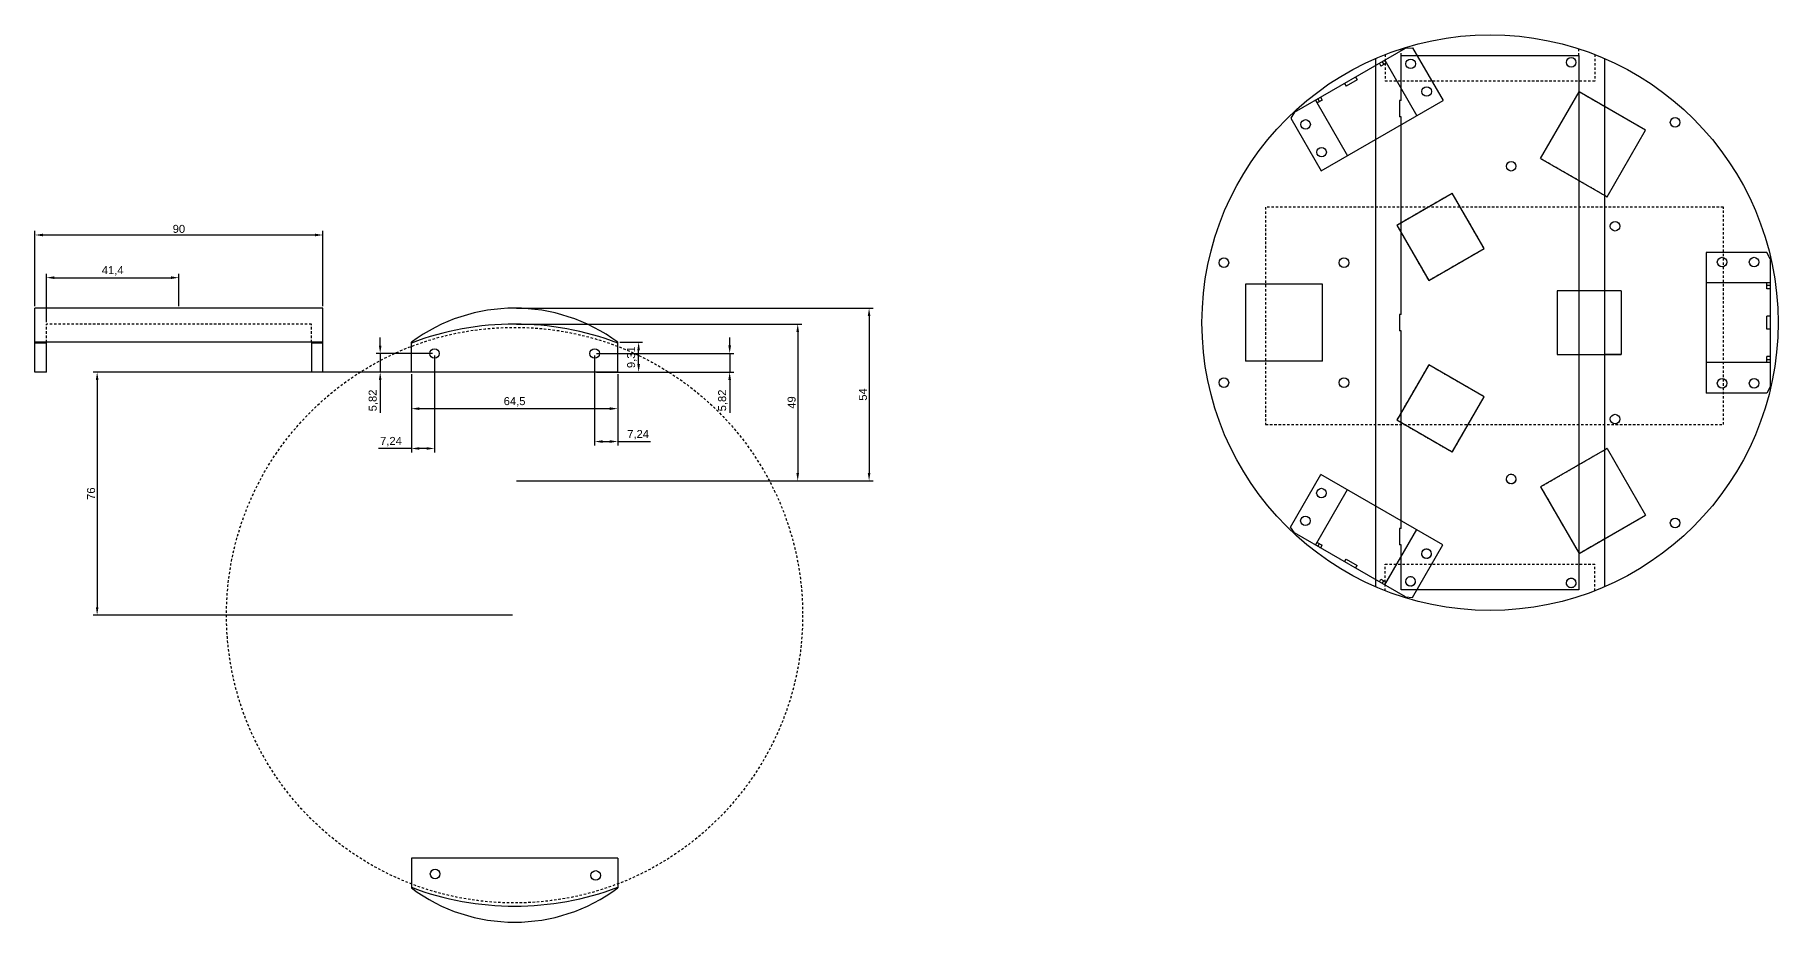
# Model space of a CAD drawing. Header units: millimetres. Extents: x 1786 to 3204, y 1791 to 2744.
# Drawn here: x 2478 to 3023, y 2466 to 2744 of the extents above; entities that cross this region are included whole.
import ezdxf

# ---------------------------------------------------------------- set-up
doc = ezdxf.new("R2010")
doc.units = ezdxf.units.MM
doc.linetypes.add('JIS_02_0.7', pattern=[1.35, 0.75, -0.6])
doc.layers.add('corte', color=140, linetype='JIS_02_0.7')
doc.layers.add('novo nivel', color=240, linetype='Continuous')
doc.styles.get("Standard").update_dxf_attribs({"font": 'arial.ttf'})
doc.dimstyles.new('ISO-25', dxfattribs={"dimtxt": 2.5, "dimasz": 2.5, "dimexe": 1.25, "dimexo": 0.625, "dimtad": 1, "dimtxsty": 'Standard', "dimcen": 2.5, "dimadec": 0, "dimazin": 0, "dimtfac": 1, "dimtmove": 0, "dimatfit": 3, "dimfxl": 1, "dimarcsym": 0})

# ---------------------------------------------------------------- blocks, each defined once
blk = doc.blocks.new('*D94')
at = {"color": 0, "lineweight": -2, "transparency": 16777216}
for p, q in [((2595.9, 2637.74), (2595.9, 2625.69)), ((2660.4, 2637.74), (2660.4, 2625.69)), ((2598.4, 2626.94), (2657.9, 2626.94))]:
    blk.add_line(p, q, dxfattribs=at)
at = {"color": 0, "transparency": 16777216}
for points in [[(2598.4, 2627.35), (2598.4, 2626.52), (2595.9, 2626.94)], [(2657.9, 2627.35), (2657.9, 2626.52), (2660.4, 2626.94)]]:
    blk.add_solid(points, dxfattribs=at)
at = {"layer": 'Defpoints', "color": 0, "transparency": 16777216}
for p in [(2595.9, 2638.36), (2660.4, 2638.36), (2660.4, 2626.94)]:
    blk.add_point(p, dxfattribs=at)
at = {"color": 0, "transparency": 16777216, "insert": (2628.15, 2629.06), "char_height": 2.5, "attachment_point": 5}
blk.add_mtext('64,5', dxfattribs=at)
blk = doc.blocks.new('*D95')
at = {"color": 0, "lineweight": -2, "transparency": 16777216}
for p, q in [((2661.02, 2647.68), (2668.16, 2647.68)), ((2666.91, 2640.86), (2666.91, 2645.18)), ((2661.02, 2638.36), (2668.16, 2638.36))]:
    blk.add_line(p, q, dxfattribs=at)
at = {"color": 0, "transparency": 16777216}
for points in [[(2666.49, 2645.18), (2667.32, 2645.18), (2666.91, 2647.68)], [(2666.49, 2640.86), (2667.32, 2640.86), (2666.91, 2638.36)]]:
    blk.add_solid(points, dxfattribs=at)
at = {"layer": 'Defpoints', "color": 0, "transparency": 16777216}
for p in [(2660.4, 2647.68), (2666.91, 2647.68), (2660.4, 2638.36)]:
    blk.add_point(p, dxfattribs=at)
at = {"color": 0, "transparency": 16777216, "insert": (2664.78, 2643.02), "char_height": 2.5, "attachment_point": 5, "rotation": 90}
blk.add_mtext('9,31', dxfattribs=at)
blk = doc.blocks.new('*D98')
at = {"color": 0, "lineweight": -2, "transparency": 16777216}
for p, q in [((2628.77, 2658.36), (2740.15, 2658.36)), ((2738.9, 2655.86), (2738.9, 2606.86)), ((2628.77, 2604.36), (2740.15, 2604.36))]:
    blk.add_line(p, q, dxfattribs=at)
at = {"color": 0, "transparency": 16777216}
for points in [[(2738.48, 2655.86), (2739.32, 2655.86), (2738.9, 2658.36)], [(2738.48, 2606.86), (2739.32, 2606.86), (2738.9, 2604.36)]]:
    blk.add_solid(points, dxfattribs=at)
at = {"layer": 'Defpoints', "color": 0, "transparency": 16777216}
for p in [(2628.15, 2658.36), (2628.15, 2604.36), (2738.9, 2604.36)]:
    blk.add_point(p, dxfattribs=at)
at = {"color": 0, "transparency": 16777216, "insert": (2737, 2631.36), "char_height": 2.5, "attachment_point": 5, "rotation": 90}
blk.add_mtext('54', dxfattribs=at)
blk = doc.blocks.new('*D99')
at = {"color": 0, "lineweight": -2, "transparency": 16777216}
for p, q in [((2628.77, 2653.36), (2717.86, 2653.36)), ((2716.61, 2650.86), (2716.61, 2606.86)), ((2628.77, 2604.36), (2717.86, 2604.36))]:
    blk.add_line(p, q, dxfattribs=at)
at = {"color": 0, "transparency": 16777216}
for points in [[(2716.19, 2650.86), (2717.03, 2650.86), (2716.61, 2653.36)], [(2716.19, 2606.86), (2717.03, 2606.86), (2716.61, 2604.36)]]:
    blk.add_solid(points, dxfattribs=at)
at = {"layer": 'Defpoints', "color": 0, "transparency": 16777216}
for p in [(2628.15, 2653.36), (2628.15, 2604.36), (2716.61, 2604.36)]:
    blk.add_point(p, dxfattribs=at)
at = {"color": 0, "transparency": 16777216, "insert": (2714.71, 2628.86), "char_height": 2.5, "attachment_point": 5, "rotation": 90}
blk.add_mtext('49', dxfattribs=at)
blk = doc.blocks.new('*D100')
at = {"color": 0, "lineweight": -2, "transparency": 16777216}
for p, q in [((2478.28, 2658.99), (2478.28, 2682.49)), ((2480.78, 2681.24), (2565.78, 2681.24)), ((2568.28, 2658.99), (2568.28, 2682.49))]:
    blk.add_line(p, q, dxfattribs=at)
at = {"color": 0, "transparency": 16777216}
for points in [[(2480.78, 2681.65), (2480.78, 2680.82), (2478.28, 2681.24)], [(2565.78, 2681.65), (2565.78, 2680.82), (2568.28, 2681.24)]]:
    blk.add_solid(points, dxfattribs=at)
at = {"layer": 'Defpoints', "color": 0, "transparency": 16777216}
for p in [(2568.28, 2681.24), (2478.28, 2658.36), (2568.28, 2658.36)]:
    blk.add_point(p, dxfattribs=at)
at = {"color": 0, "transparency": 16777216, "insert": (2523.28, 2683.14), "char_height": 2.5, "attachment_point": 5}
blk.add_mtext('90', dxfattribs=at)
blk = doc.blocks.new('*D101')
at = {"color": 0, "lineweight": -2, "transparency": 16777216}
for p, q in [((2627.52, 2638.36), (2496.49, 2638.36)), ((2497.74, 2635.86), (2497.74, 2564.86)), ((2627.52, 2562.36), (2496.49, 2562.36))]:
    blk.add_line(p, q, dxfattribs=at)
at = {"color": 0, "transparency": 16777216}
for points in [[(2497.33, 2635.86), (2498.16, 2635.86), (2497.74, 2638.36)], [(2497.33, 2564.86), (2498.16, 2564.86), (2497.74, 2562.36)]]:
    blk.add_solid(points, dxfattribs=at)
at = {"layer": 'Defpoints', "color": 0, "transparency": 16777216}
for p in [(2628.15, 2638.36), (2497.74, 2562.36), (2628.15, 2562.36)]:
    blk.add_point(p, dxfattribs=at)
at = {"color": 0, "transparency": 16777216, "insert": (2495.84, 2600.36), "char_height": 2.5, "attachment_point": 5, "rotation": 90}
blk.add_mtext('76', dxfattribs=at)
blk = doc.blocks.new('*D103')
at = {"color": 0, "lineweight": -2, "transparency": 16777216}
for p, q in [((2481.88, 2653.99), (2481.88, 2669.14)), ((2523.28, 2658.99), (2523.28, 2669.14)), ((2484.38, 2667.89), (2520.78, 2667.89))]:
    blk.add_line(p, q, dxfattribs=at)
at = {"color": 0, "transparency": 16777216}
for points in [[(2484.38, 2668.31), (2484.38, 2667.48), (2481.88, 2667.89)], [(2520.78, 2668.31), (2520.78, 2667.48), (2523.28, 2667.89)]]:
    blk.add_solid(points, dxfattribs=at)
at = {"layer": 'Defpoints', "color": 0, "transparency": 16777216}
for p in [(2523.28, 2667.89), (2523.28, 2658.36), (2481.88, 2653.36)]:
    blk.add_point(p, dxfattribs=at)
at = {"color": 0, "transparency": 16777216, "insert": (2502.58, 2670.02), "char_height": 2.5, "attachment_point": 5}
blk.add_mtext('41,4', dxfattribs=at)
blk = doc.blocks.new('*D108')
at = {"color": 0, "lineweight": -2, "transparency": 16777216}
for p, q in [((2586.17, 2646.68), (2586.17, 2649.18)), ((2602.51, 2644.18), (2584.92, 2644.18)), ((2586.17, 2644.18), (2586.17, 2638.36)), ((2595.27, 2638.36), (2584.92, 2638.36)), ((2586.17, 2635.86), (2586.17, 2625.64))]:
    blk.add_line(p, q, dxfattribs=at)
at = {"color": 0, "transparency": 16777216}
for points in [[(2585.75, 2646.68), (2586.58, 2646.68), (2586.17, 2644.18)], [(2585.75, 2635.86), (2586.58, 2635.86), (2586.17, 2638.36)]]:
    blk.add_solid(points, dxfattribs=at)
at = {"layer": 'Defpoints', "color": 0, "transparency": 16777216}
for p in [(2603.14, 2644.18), (2586.17, 2638.36), (2595.9, 2638.36)]:
    blk.add_point(p, dxfattribs=at)
at = {"color": 0, "transparency": 16777216, "insert": (2584.04, 2629.5), "char_height": 2.5, "attachment_point": 5, "rotation": 90}
blk.add_mtext('5,82', dxfattribs=at)
blk = doc.blocks.new('*D109')
at = {"color": 0, "lineweight": -2, "transparency": 16777216}
for p, q in [((2603.14, 2643.56), (2603.14, 2613.23)), ((2595.9, 2637.74), (2595.9, 2613.23)), ((2595.9, 2614.48), (2585.68, 2614.48)), ((2600.64, 2614.48), (2598.4, 2614.48))]:
    blk.add_line(p, q, dxfattribs=at)
at = {"color": 0, "transparency": 16777216}
for points in [[(2598.4, 2614.9), (2598.4, 2614.07), (2595.9, 2614.48)], [(2600.64, 2614.9), (2600.64, 2614.07), (2603.14, 2614.48)]]:
    blk.add_solid(points, dxfattribs=at)
at = {"layer": 'Defpoints', "color": 0, "transparency": 16777216}
for p in [(2603.14, 2644.18), (2595.9, 2638.36), (2595.9, 2614.48)]:
    blk.add_point(p, dxfattribs=at)
at = {"color": 0, "transparency": 16777216, "insert": (2589.54, 2616.61), "char_height": 2.5, "attachment_point": 5}
blk.add_mtext('7,24', dxfattribs=at)
blk = doc.blocks.new('*D110')
at = {"color": 0, "lineweight": -2, "transparency": 16777216}
for p, q in [((2695.35, 2646.69), (2695.35, 2649.19)), ((2653.78, 2644.19), (2696.6, 2644.19)), ((2695.35, 2644.19), (2695.35, 2638.36)), ((2653.78, 2638.36), (2696.6, 2638.36)), ((2695.35, 2635.86), (2695.35, 2625.64))]:
    blk.add_line(p, q, dxfattribs=at)
at = {"color": 0, "transparency": 16777216}
for points in [[(2694.93, 2646.69), (2695.77, 2646.69), (2695.35, 2644.19)], [(2694.93, 2635.86), (2695.77, 2635.86), (2695.35, 2638.36)]]:
    blk.add_solid(points, dxfattribs=at)
at = {"layer": 'Defpoints', "color": 0, "transparency": 16777216}
for p in [(2653.16, 2644.19), (2653.16, 2638.36), (2695.35, 2638.36)]:
    blk.add_point(p, dxfattribs=at)
at = {"color": 0, "transparency": 16777216, "insert": (2693.22, 2629.5), "char_height": 2.5, "attachment_point": 5, "rotation": 90}
blk.add_mtext('5,82', dxfattribs=at)
blk = doc.blocks.new('*D111')
at = {"color": 0, "lineweight": -2, "transparency": 16777216}
for p, q in [((2653.16, 2643.56), (2653.16, 2615.4)), ((2660.4, 2637.74), (2660.4, 2615.4)), ((2655.66, 2616.65), (2657.9, 2616.65)), ((2660.4, 2616.65), (2670.61, 2616.65))]:
    blk.add_line(p, q, dxfattribs=at)
at = {"color": 0, "transparency": 16777216}
for points in [[(2655.66, 2617.07), (2655.66, 2616.24), (2653.16, 2616.65)], [(2657.9, 2617.07), (2657.9, 2616.24), (2660.4, 2616.65)]]:
    blk.add_solid(points, dxfattribs=at)
at = {"layer": 'Defpoints', "color": 0, "transparency": 16777216}
for p in [(2653.16, 2644.19), (2660.4, 2638.36), (2660.4, 2616.65)]:
    blk.add_point(p, dxfattribs=at)
at = {"color": 0, "transparency": 16777216, "insert": (2666.75, 2618.78), "char_height": 2.5, "attachment_point": 5}
blk.add_mtext('7,24', dxfattribs=at)

msp = doc.modelspace()

# ---------------------------------------------------------------- linework, layer by layer
for p, q in [((2897.155, 2736.422), (2897.155, 2571.232)), ((2905.155, 2737.327), (2960.655, 2737.327)), ((2905.155, 2723.327), (2905.155, 2737.327)), ((2960.655, 2737.327), (2960.655, 2570.327)), ((2968.655, 2736.422), (2968.655, 2571.232)), ((2905.155, 2723.327), (2904.655, 2723.327)), ((2904.655, 2723.327), (2904.655, 2718.227)), ((2948.712, 2705.206), (2960.712, 2725.991)), ((2905.155, 2718.227), (2904.655, 2718.227)), ((2905.155, 2656.377), (2905.155, 2718.227)), ((2981.497, 2713.991), (2968.655, 2721.405)), ((2969.497, 2693.206), (2981.497, 2713.991)), ((2968.655, 2693.692), (2969.497, 2693.206)), ((2880.506, 2665.827), (2856.506, 2665.827)), ((2856.506, 2665.827), (2856.506, 2641.827)), ((2880.506, 2641.827), (2880.506, 2665.827)), ((2973.905, 2663.827), (2968.655, 2663.827)), ((2973.905, 2663.827), (2973.905, 2643.827)), ((2568.28, 2658.363), (2478.28, 2658.363)), ((2478.28, 2638.363), (2478.28, 2658.363)), ((2568.28, 2638.363), (2568.28, 2658.363)), ((2905.155, 2656.377), (2904.655, 2656.377)), ((2904.655, 2656.377), (2904.655, 2651.277)), ((2568.28, 2647.675), (2478.28, 2647.675)), ((2481.88, 2647.457), (2478.28, 2647.457)), ((2481.88, 2638.363), (2481.88, 2647.675)), ((2564.68, 2647.675), (2564.68, 2638.363)), ((2568.28, 2647.457), (2564.68, 2647.457)), ((2595.898, 2638.363), (2595.898, 2647.675)), ((2660.398, 2638.363), (2660.398, 2647.675)), ((2905.155, 2651.277), (2904.655, 2651.277)), ((2905.155, 2589.427), (2905.155, 2651.277)), ((2880.506, 2641.827), (2856.506, 2641.827)), ((2973.905, 2643.827), (2968.655, 2643.827)), ((2481.88, 2638.363), (2478.28, 2638.363)), ((2568.28, 2638.363), (2564.68, 2638.363)), ((2660.398, 2638.363), (2595.898, 2638.363)), ((2969.497, 2614.449), (2968.655, 2613.962)), ((2969.497, 2614.449), (2981.497, 2593.664)), ((2968.655, 2586.25), (2981.497, 2593.664)), ((2905.155, 2589.427), (2904.655, 2589.427)), ((2904.655, 2589.427), (2904.655, 2584.327)), ((2905.155, 2584.327), (2904.655, 2584.327)), ((2905.155, 2570.327), (2905.155, 2584.327)), ((2960.655, 2570.327), (2905.155, 2570.327)), ((2595.898, 2486.363), (2595.898, 2477.051)), ((2660.398, 2486.363), (2595.898, 2486.363)), ((2660.398, 2486.363), (2660.398, 2477.051))]:
    msp.add_line(p, q)
for centre, radius in [((2932.905, 2653.827), 90), ((2908.085, 2734.761), 1.5), ((2958.242, 2735.212), 1.5), ((2913.085, 2726.1), 1.5), ((2990.717, 2716.462), 1.5), ((2875.259, 2715.808), 1.5), ((2880.259, 2707.148), 1.5), ((2939.492, 2702.736), 1.5), ((2971.967, 2683.986), 1.5), ((2971.967, 2683.986), 1.5), ((3005.405, 2672.76), 1.5), ((3015.405, 2672.76), 1.5), ((2849.756, 2672.577), 1.5), ((2887.256, 2672.577), 1.5), ((2887.256, 2672.577), 1.5), ((2603.136, 2644.184), 1.5), ((2653.158, 2644.186), 1.5), ((2849.756, 2635.077), 1.5), ((2887.256, 2635.077), 1.5), ((3005.405, 2634.855), 1.5), ((3015.405, 2634.855), 1.5), ((2971.967, 2623.669), 1.5), ((2880.224, 2600.527), 1.5), ((2875.224, 2591.866), 1.5), ((2990.717, 2591.193), 1.5), ((2603.328, 2481.43), 1.5), ((2653.485, 2480.979), 1.5)]:
    msp.add_circle(centre, radius)
for centre, radius, start, end in [((2628.148, 2604.363), 54, 53.32879, 126.67121), ((2628.148, 2562.363), 91, 69.24359, 110.75641), ((2628.148, 2562.363), 91, 249.24359, 290.75641), ((2628.148, 2520.363), 54, 233.32879, 306.67121)]:
    msp.add_arc(centre, radius, start, end)
at = {"layer": 'corte'}
for p, q in [((2900.155, 2737.657), (2900.155, 2729.327)), ((2905.155, 2737.327), (2905.155, 2739.442)), ((2960.655, 2737.327), (2960.655, 2739.442)), ((2965.655, 2737.657), (2965.655, 2729.327)), ((2965.655, 2729.327), (2900.155, 2729.327)), ((2968.655, 2721.405), (2960.712, 2725.991)), ((2948.712, 2705.206), (2968.655, 2693.692)), ((2903.745, 2684.334), (2921.065, 2694.334)), ((2931.065, 2677.014), (2921.065, 2694.334)), ((3005.794, 2689.967), (2862.794, 2689.967)), ((2862.794, 2689.967), (2862.794, 2621.967)), ((3005.794, 2621.967), (3005.794, 2689.967)), ((2903.745, 2684.334), (2913.745, 2667.014)), ((2913.745, 2667.014), (2931.065, 2677.014)), ((2953.905, 2663.827), (2953.905, 2643.827)), ((2968.655, 2663.827), (2953.905, 2663.827)), ((2564.68, 2653.363), (2481.88, 2653.363)), ((2481.88, 2647.675), (2481.88, 2653.363)), ((2564.68, 2647.675), (2564.68, 2653.363)), ((2953.905, 2643.827), (2968.655, 2643.827)), ((2913.745, 2640.641), (2903.745, 2623.32)), ((2931.065, 2630.641), (2913.745, 2640.641)), ((2921.065, 2613.32), (2931.065, 2630.641)), ((2862.794, 2621.967), (3005.794, 2621.967)), ((2921.065, 2613.32), (2903.745, 2623.32)), ((2968.655, 2613.962), (2948.712, 2602.449)), ((2948.712, 2602.449), (2960.712, 2581.664)), ((2960.712, 2581.664), (2968.655, 2586.25)), ((2900.155, 2578.327), (2965.655, 2578.327)), ((2900.155, 2569.998), (2900.155, 2578.327)), ((2965.655, 2569.998), (2965.655, 2578.327))]:
    msp.add_line(p, q, dxfattribs=at)
for centre, radius in [((2628.148, 2562.363), 90), ((2939.492, 2604.919), 1.5), ((2939.492, 2604.919), 1.5), ((2913.051, 2581.574), 1.5), ((2908.051, 2572.914), 1.5), ((2958.242, 2572.443), 1.5)]:
    msp.add_circle(centre, radius, dxfattribs=at)
at = {"layer": 'novo nivel'}
for p, q in [((2871.852, 2719.615), (2906.493, 2739.615)), ((2906.493, 2739.615), (2908.725, 2739.749)), ((2908.725, 2739.749), (2918.225, 2723.294)), ((2898.327, 2734.9), (2898.827, 2734.034)), ((2900.425, 2734.957), (2898.827, 2734.034)), ((2899.223, 2735.418), (2899.723, 2734.552)), ((2899.925, 2735.823), (2900.425, 2734.957)), ((2899.98, 2735.855), (2909.98, 2718.534)), ((2887.423, 2728.605), (2887.923, 2727.739)), ((2891.387, 2729.739), (2887.923, 2727.739)), ((2890.887, 2730.605), (2891.387, 2729.739)), ((2878.33, 2723.355), (2888.33, 2706.034)), ((2878.385, 2723.387), (2878.885, 2722.521)), ((2880.483, 2723.443), (2878.885, 2722.521)), ((2879.087, 2723.792), (2879.587, 2722.926)), ((2879.983, 2724.309), (2880.483, 2723.443)), ((2880.12, 2701.294), (2918.225, 2723.294)), ((2948.712, 2705.206), (2960.712, 2725.991)), ((2981.497, 2713.991), (2960.712, 2725.991)), ((2871.852, 2719.615), (2870.62, 2717.749)), ((2870.62, 2717.749), (2880.12, 2701.294)), ((2969.497, 2693.206), (2981.497, 2713.991)), ((2948.712, 2705.206), (2969.497, 2693.206)), ((2903.745, 2684.334), (2921.065, 2694.334)), ((2931.065, 2677.014), (2921.065, 2694.334)), ((2903.745, 2684.334), (2913.745, 2667.014)), ((2913.745, 2667.014), (2931.065, 2677.014)), ((3019.405, 2675.807), (3000.405, 2675.807)), ((3000.405, 2675.807), (3000.405, 2631.807)), ((3020.405, 2673.807), (3019.405, 2675.807)), ((3020.405, 2673.807), (3020.405, 2633.807)), ((2880.506, 2665.827), (2856.506, 2665.827)), ((2856.506, 2665.827), (2856.506, 2641.827)), ((2880.506, 2641.827), (2880.506, 2665.827)), ((2953.905, 2663.827), (2953.905, 2643.827)), ((2973.905, 2663.827), (2953.905, 2663.827)), ((2973.905, 2663.827), (2973.905, 2643.827)), ((3020.405, 2666.327), (3000.405, 2666.327)), ((3020.405, 2666.264), (3019.405, 2666.264)), ((3019.405, 2664.418), (3019.405, 2666.264)), ((3020.405, 2665.453), (3019.405, 2665.453)), ((3020.405, 2664.418), (3019.405, 2664.418)), ((3020.405, 2655.827), (3019.405, 2655.827)), ((3019.405, 2651.827), (3019.405, 2655.827)), ((3020.405, 2651.827), (3019.405, 2651.827)), ((2880.506, 2641.827), (2856.506, 2641.827)), ((2953.905, 2643.827), (2973.905, 2643.827)), ((3020.405, 2643.237), (3019.405, 2643.237)), ((3019.405, 2641.391), (3019.405, 2643.237)), ((3020.405, 2642.202), (3019.405, 2642.202)), ((2913.745, 2640.641), (2903.745, 2623.32)), ((2931.065, 2630.641), (2913.745, 2640.641)), ((3020.405, 2641.327), (3000.405, 2641.327)), ((3020.405, 2641.391), (3019.405, 2641.391)), ((2921.065, 2613.32), (2931.065, 2630.641)), ((3019.405, 2631.807), (3000.405, 2631.807)), ((3020.405, 2633.807), (3019.405, 2631.807)), ((2921.065, 2613.32), (2903.745, 2623.32)), ((2969.497, 2614.449), (2948.712, 2602.449)), ((2969.497, 2614.449), (2981.497, 2593.664)), ((2870.585, 2589.926), (2880.085, 2606.381)), ((2918.19, 2584.381), (2880.085, 2606.381)), ((2878.33, 2584.3), (2888.33, 2601.621)), ((2948.712, 2602.449), (2960.712, 2581.664)), ((2960.712, 2581.664), (2981.497, 2593.664)), ((2871.817, 2588.06), (2870.585, 2589.926)), ((2906.458, 2568.06), (2871.817, 2588.06)), ((2899.98, 2571.8), (2909.98, 2589.121)), ((2878.385, 2584.268), (2878.885, 2585.134)), ((2878.885, 2585.134), (2880.483, 2584.211)), ((2879.087, 2583.863), (2879.587, 2584.729)), ((2879.983, 2583.345), (2880.483, 2584.211)), ((2908.69, 2567.926), (2918.19, 2584.381)), ((2887.423, 2579.05), (2887.923, 2579.916)), ((2887.923, 2579.916), (2891.387, 2577.916)), ((2890.887, 2577.05), (2891.387, 2577.916)), ((2898.327, 2572.755), (2898.827, 2573.621)), ((2898.827, 2573.621), (2900.425, 2572.698)), ((2899.223, 2572.237), (2899.723, 2573.103)), ((2899.925, 2571.832), (2900.425, 2572.698)), ((2906.458, 2568.06), (2908.69, 2567.926))]:
    msp.add_line(p, q, dxfattribs=at)
for centre, radius in [((2932.905, 2653.827), 90), ((2908.085, 2734.761), 1.5), ((2958.242, 2735.212), 1.5), ((2913.085, 2726.1), 1.5), ((2990.717, 2716.462), 1.5), ((2875.259, 2715.808), 1.5), ((2880.259, 2707.148), 1.5), ((2939.492, 2702.736), 1.5), ((2971.967, 2683.986), 1.5), ((2971.967, 2683.986), 1.5), ((3005.405, 2672.76), 1.5), ((3015.405, 2672.76), 1.5), ((2849.756, 2672.577), 1.5), ((2887.256, 2672.577), 1.5), ((2887.256, 2672.577), 1.5), ((2849.756, 2635.077), 1.5), ((2887.256, 2635.077), 1.5), ((3005.405, 2634.855), 1.5), ((3015.405, 2634.855), 1.5), ((2971.967, 2623.669), 1.5), ((2939.492, 2604.919), 1.5), ((2939.492, 2604.919), 1.5), ((2880.224, 2600.527), 1.5), ((2875.224, 2591.866), 1.5), ((2990.717, 2591.193), 1.5), ((2913.051, 2581.574), 1.5), ((2908.051, 2572.914), 1.5), ((2958.242, 2572.443), 1.5)]:
    msp.add_circle(centre, radius, dxfattribs=at)

# ---------------------------------------------------------------- dimensions: what is measured, and where the dimension line sits
for base, p1, p2, picture, middle in [((2568.28, 2681.237), (2478.28, 2658.363), (2568.28, 2658.363), '*D100', (2523.28, 2683.138)), ((2523.28, 2667.895), (2481.88, 2653.363), (2523.28, 2658.363), '*D103', (2502.58, 2670.022)), ((2595.898, 2614.483), (2603.136, 2644.184), (2595.898, 2638.363), '*D109', (2589.541, 2616.61)), ((2660.398, 2616.654), (2653.158, 2644.186), (2660.398, 2638.363), '*D111', (2666.755, 2618.781)), ((2660.398, 2626.937), (2595.898, 2638.363), (2660.398, 2638.363), '*D94', (2628.148, 2629.064))]:
    dim = msp.add_linear_dim(base=base, p1=p1, p2=p2, dimstyle='ISO-25')
    dim.commit()
    dim.dimension.update_dxf_attribs({"geometry": picture, "text_midpoint": middle})
for base, p1, p2, picture, middle in [((2738.901, 2604.363), (2628.148, 2658.363), (2628.148, 2604.363), '*D98', (2737.005, 2631.363)), ((2716.611, 2604.363), (2628.148, 2653.363), (2628.148, 2604.363), '*D99', (2714.71, 2628.863)), ((2586.167, 2638.363), (2603.136, 2644.184), (2595.898, 2638.363), '*D108', (2584.039, 2629.504)), ((2695.351, 2638.363), (2653.158, 2644.186), (2653.158, 2638.363), '*D110', (2693.223, 2629.504)), ((2666.908, 2647.675), (2660.398, 2638.363), (2660.398, 2647.675), '*D95', (2664.781, 2643.019)), ((2497.743, 2562.363), (2628.148, 2638.363), (2628.148, 2562.363), '*D101', (2495.841, 2600.363))]:
    dim = msp.add_linear_dim(base=base, p1=p1, p2=p2, angle=90, dimstyle='ISO-25')
    dim.commit()
    dim.dimension.update_dxf_attribs({"geometry": picture, "text_midpoint": middle})

doc.saveas('drawing.dxf')
